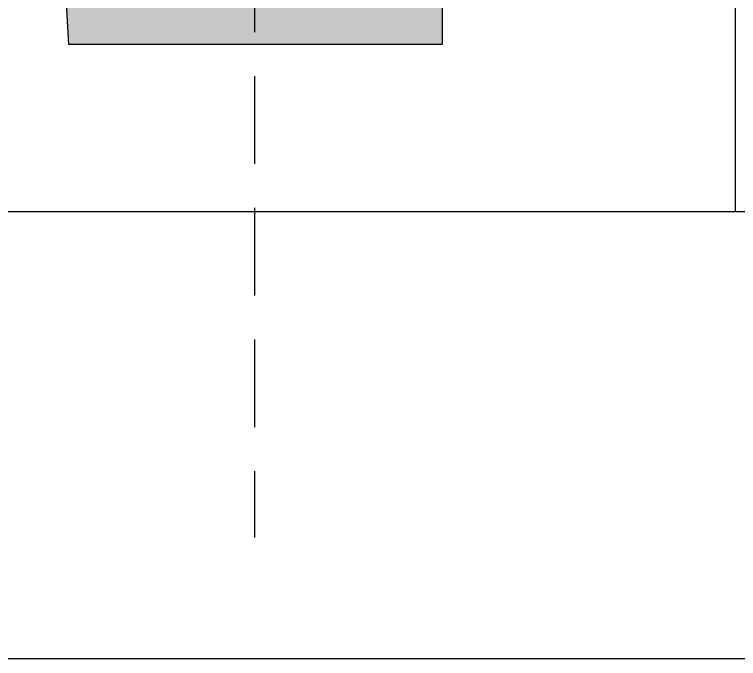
# Model space of a CAD drawing. Header units: millimetres. Extents: x -1 to 5416, y -1238 to 1407.
# Drawn here: x 391.73 to 393.793, y 1389.709 to 1391.544 of the extents above; entities that cross this region are included whole.
import ezdxf

# ---------------------------------------------------------------- set-up
doc = ezdxf.new("R2010")
doc.units = ezdxf.units.MM
doc.header["$MEASUREMENT"] = 0
doc.linetypes.add('HIDDEN', pattern=[0.375, 0.25, -0.125])
doc.layers.add('1-TRAMA', color=251, linetype='Continuous')
doc.layers.add('ID-LF-FURN', color=32, linetype='Continuous')
doc.layers.add('Areas', color=6, linetype='Continuous', plot=False)
doc.layers.add('H-BLOCKS', color=7, linetype='Continuous', true_color=0xffffff)

msp = doc.modelspace()

# ---------------------------------------------------------------- hatches: boundary and pattern name
at = {"layer": 'H-BLOCKS'}
h = msp.add_hatch(color=256, dxfattribs=at)
h.dxf.hatch_style = 1
h.paths.add_polyline_path([(391.8815, 1395.3563), (392.9453, 1395.3563), (392.9485, 1391.4581), (391.8848, 1391.4581), (391.7687, 1393.5073), (391.8588, 1393.836), (391.9488, 1394.4153)])

# ---------------------------------------------------------------- linework, layer by layer
at = {"layer": '1-TRAMA', "linetype": 'HIDDEN'}
msp.add_lwpolyline([(392.4134, 1396.2431), (392.4134, 1390.054)], dxfattribs=at)
at = {"layer": 'Areas'}
for points in [[(391.0434, 1396.2431), (393.7834, 1396.2431), (393.7834, 1390.9827)], [(389.9834, 1390.9827), (396.0308, 1390.9827)], [(390.1647, 1389.7091), (394.963, 1389.7091)]]:
    msp.add_lwpolyline(points, dxfattribs=at)
at = {"layer": 'ID-LF-FURN'}
msp.add_lwpolyline([(391.8815, 1395.3563), (392.9453, 1395.3563), (392.9485, 1391.4581), (391.8848, 1391.4581), (391.7687, 1393.5073), (391.8588, 1393.836), (391.9488, 1394.4153), (391.8815, 1395.3563)], dxfattribs=at)

doc.saveas('drawing.dxf')
